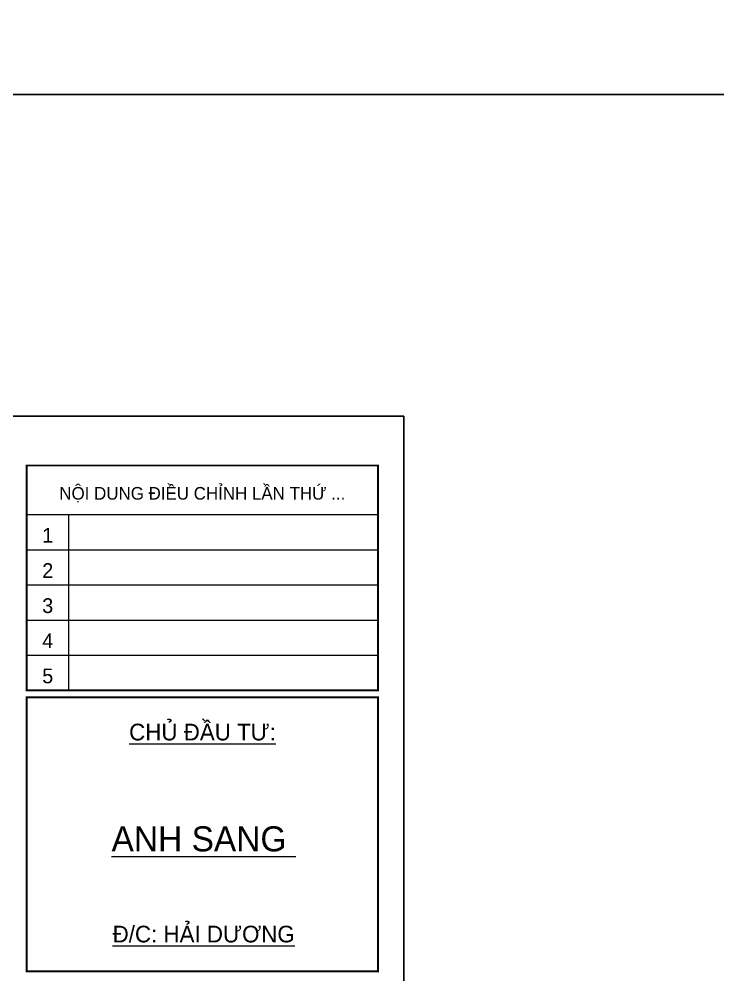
# Model space of a CAD drawing. Extents: x -2098986 to 943, y -1296280 to 73591.
# Drawn here: x -1580242 to -1574276, y -1265098 to -1256936 of the extents above; entities that cross this region are included whole.
import ezdxf
from ezdxf.enums import TextEntityAlignment as Align

# ---------------------------------------------------------------- set-up
doc = ezdxf.new("R2010")
doc.units = 0
doc.header["$LTSCALE"] = 150
doc.layers.get('Defpoints').update_dxf_attribs({"lineweight": 18})
for name, color, linetype, lineweight in [('05.Text', 253, 'Continuous', 18), ('11.Khung bo', 32, 'Continuous', 50), ('12.Khung', 36, 'Continuous', 25), ('KCVN-THAY', 7, 'Continuous', 25), ('LS-THAY', 7, 'Continuous', 20)]:
    doc.layers.add(name, color=color, linetype=linetype, lineweight=lineweight)
doc.layers.add('Tpl_Bound', color=1, linetype='Continuous', plot=False)
doc.styles.add('AVANT', font='')
doc.styles.add('VnAvantH', font='')
doc.styles.get('AVANT').set_extended_font_data('.VnAvant')
doc.styles.get('VnAvantH').set_extended_font_data('.VnAvantH')

# ---------------------------------------------------------------- blocks, each defined once
blk = doc.blocks.new('*U4')
at = {"layer": 'KCVN-THAY', "color": 140}
blk.add_lwpolyline([(214871.76, 86966.68), (215381.8, 86966.68), (215381.8, 86579.68), (214871.76, 86579.68)], close=True, dxfattribs=at)
blk = doc.blocks.new('100')
at = {"layer": '11.Khung bo', "const_width": 26.7}
for points in [[(1896213, -920140), (1896213, -916940), (1901213, -916940), (1901213, -920140)], [(1896213, -920140), (1896213, -916940), (1901213, -916940), (1901213, -920140)], [(1896213, -920140), (1896213, -916940), (1901213, -916940), (1901213, -920140)], [(1896213, -924140), (1901213, -924140), (1901213, -920240), (1896213, -920240)], [(1896213, -924140), (1901213, -924140), (1901213, -920240), (1896213, -920240)], [(1896213, -924140), (1901213, -924140), (1901213, -920240), (1896213, -920240)]]:
    blk.add_lwpolyline(points, close=True, dxfattribs=at)
at = {"layer": '12.Khung'}
for p, q in [((1896213, -917640), (1901213, -917640)), ((1896213, -917640), (1901213, -917640)), ((1896213, -917640), (1901213, -917640)), ((1896813, -920140), (1896813, -917640)), ((1896813, -920140), (1896813, -917640)), ((1896813, -920140), (1896813, -917640)), ((1896213, -918140), (1901213, -918140)), ((1896213, -918140), (1901213, -918140)), ((1896213, -918140), (1901213, -918140)), ((1896213, -918640), (1901213, -918640)), ((1896213, -918640), (1901213, -918640)), ((1896213, -918640), (1901213, -918640)), ((1896213, -919140), (1901213, -919140)), ((1896213, -919140), (1901213, -919140)), ((1896213, -919140), (1901213, -919140)), ((1896213, -919640), (1901213, -919640)), ((1896213, -919640), (1901213, -919640)), ((1896213, -919640), (1901213, -919640))]:
    blk.add_line(p, q, dxfattribs=at)
blk.add_lwpolyline([(1901579, -945940), (1901579, -916240), (1859580, -916240), (1859580, -945940)], close=True, dxfattribs=at)
blk.add_lwpolyline([(1901579, -945940), (1901579, -916240), (1859580, -916240), (1859580, -945940)], close=True, dxfattribs=at)
blk.add_lwpolyline([(1901579, -945940), (1901579, -916240), (1859580, -916240), (1859580, -945940)], close=True, dxfattribs=at)
at = {"layer": '05.Text', "style": 'VnAvantH'}
blk.add_text('Néi dung ®iÒu chØnh lÇn thø ...', height=180, dxfattribs=at).set_placement((1898713, -917329), align=Align.MIDDLE)
at = {"layer": '05.Text'}
for s, height, style, p in [('1', 210, 'AVANT', (1896513, -918040)), ('2', 210, 'AVANT', (1896513, -918540)), ('3', 210, 'AVANT', (1896513, -919040)), ('4', 210, 'AVANT', (1896513, -919540)), ('5', 210, 'AVANT', (1896513, -920040)), ('%%uChñ ®Çu t\xad:', 237.6, 'VnAvantH', (1898716, -920853)), ('%%Uanh sang ', 356.4, 'VnAvantH', (1898732, -922432)), ('%%U®/c: h¶i d\xad¬ng', 237.6, 'VnAvantH', (1898732, -923728))]:
    blk.add_text(s, height=height, dxfattribs=dict(at, style=style)).set_placement(p, align=Align.CENTER)

msp = doc.modelspace()

# ---------------------------------------------------------------- linework, layer by layer
at = {"layer": 'LS-THAY', "color": 140}
for points in [[(-1855203.4, -1218879.4), (-1290965, -1218878.9), (-1290965, -1257579.6), (-1855203.4, -1257579.6)], [(-1855203.1, -1257579.6), (-1290964.8, -1257579.1), (-1290964.8, -1296279.9), (-1855203.1, -1296279.9)]]:
    msp.add_lwpolyline(points, close=True, dxfattribs=at)
at = {"layer": 'Tpl_Bound', "color": 1}
msp.add_lwpolyline([(-1602157.9, -1278147.9), (-1602157.9, -1260327.9), (-1576957.9, -1260327.9), (-1576957.9, -1278147.9)], close=True, dxfattribs=at)

# ---------------------------------------------------------------- block references
at = {"layer": '05.Text', "xscale": 0.6000055114637588, "yscale": 0.6000055114637588, "zscale": 0.6000055114637588}
msp.add_blockref('100', (-2717915.9, -710578.8), dxfattribs=at)
at = {"layer": 'Defpoints', "xscale": 60, "yscale": 60, "zscale": 60}
msp.add_blockref('*U4', (-14497064.3, -6475580.3), dxfattribs=at)

doc.saveas('drawing.dxf')
